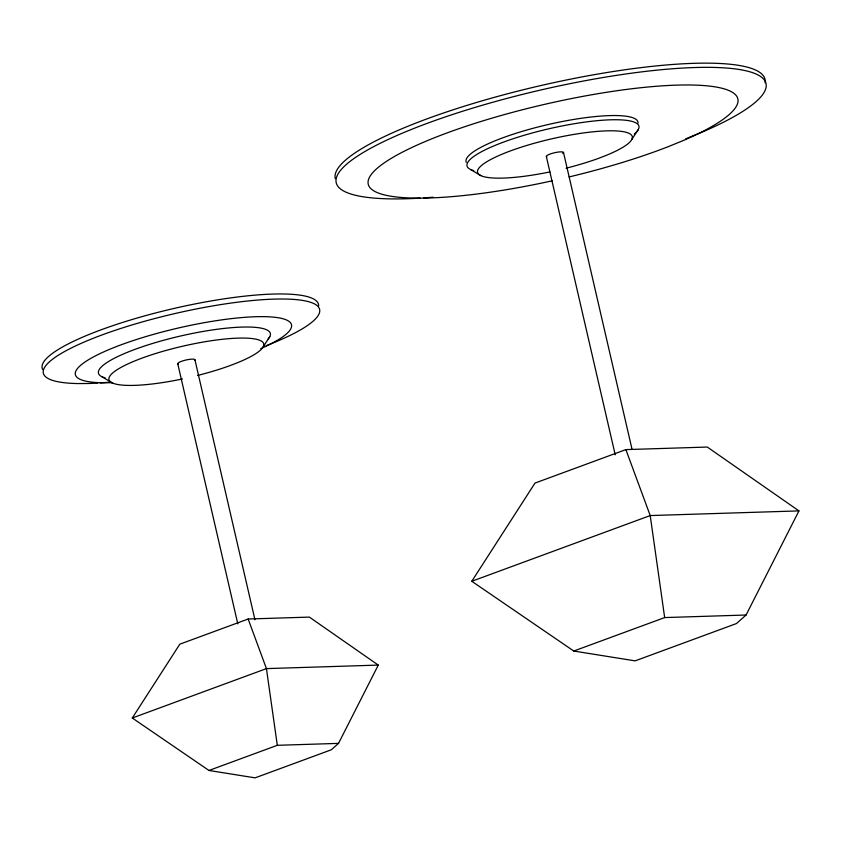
<?xml version="1.0" encoding="UTF-8"?>
<svg xmlns="http://www.w3.org/2000/svg" width="841" height="841" viewBox="0 0 841 841"><rect width="100%" height="100%" fill="white"/><g stroke="black" fill="none" stroke-linecap="round" stroke-linejoin="round"><path stroke-width="1.26" d="M338.524 743.381L378.271 665.094L309.362 617.094L248.148 619.018L179.816 644.174L132.289 718.004L208.967 770.472L255.096 777.851L331.291 749.794L338.524 743.381L277.309 745.305L208.967 770.472M746.072 615.013L798.95 510.897L707.302 447.055L625.883 449.609L534.992 483.081L471.79 581.268L573.772 651.039L635.123 660.868L736.464 623.549L746.072 615.013L664.663 617.578L573.772 651.039M263.17 346.797L269.772 336.715M631.759 139.522L638.351 129.44M685.699 138.828L702.508 131.953A220.521 44.342 -13 0 0 696.947 67.469A220.521 44.342 -13 0 0 386.608 140.195A220.521 44.342 -13 0 0 420.016 198.15M471.79 581.268L650.209 515.565L798.95 510.897M132.289 718.004L266.439 668.606L378.271 665.094M470.634 169.535L480.81 175.601M102.055 376.8L112.231 382.876M625.883 449.609L650.209 515.565L664.663 617.578M248.148 619.018L266.439 668.606L277.309 745.305M563.491 152.421L632.064 449.409M546.345 156.521L615.213 454.792M194.912 359.696L254.949 619.754M177.766 363.796L237.803 623.854M552.201 180.826A189.645 38.129 -13 0 1 374.581 170.702A189.645 38.129 -13 0 1 646.266 87.17A189.645 38.129 -13 0 1 683.249 140.531L668.805 146.45A189.645 38.129 -13 0 1 569.126 176.936M433.126 197.214A220.521 44.342 -13 0 1 423.875 197.908M335.275 178.586A220.521 44.342 -13 0 1 548.29 83.869A220.521 44.342 -13 0 1 765.131 82.786M549.909 171.911A79.39 15.958 -13 0 1 481.641 165.383A79.39 15.958 -13 0 1 598.224 131.333A79.39 15.958 -13 0 1 605.573 155.648L599.181 158.119A79.39 15.958 -13 0 1 566.077 168.2M473.693 170.639A88.21 17.735 -13 0 1 550.182 128.494A88.21 17.735 -13 0 1 634.261 134.045M466.271 162.334A88.21 17.735 -13 0 1 549.215 124.289A88.21 17.735 -13 0 1 638.025 123.196M546.829 156.878A8.82 1.777 -13 0 1 555.312 152.568A8.82 1.777 -13 0 1 562.713 153.525M266.176 345.683A141.772 28.51 -13 0 0 289.041 299.154A141.772 28.51 -13 0 0 92.321 338.671A141.772 28.51 -13 0 0 77.698 383.559L87.811 383.507A141.772 28.51 -13 0 0 97.672 383.075M108.542 382.256A141.772 28.51 -13 0 1 100.121 382.918M260.784 348.605A110.907 22.297 -13 0 0 260.973 316.637A110.907 22.297 -13 0 0 109.961 349.183A110.907 22.297 -13 0 0 102.245 382.771L110.16 382.729A110.907 22.297 -13 0 0 112.568 382.655M42.649 369.409A141.772 28.51 -13 0 1 174.644 308.3A141.772 28.51 -13 0 1 318.613 306.008M182.486 378.944A79.39 15.958 -13 0 1 112.81 372.868A79.39 15.958 -13 0 1 229.32 338.629A79.39 15.958 -13 0 1 236.994 362.923L230.602 365.393A79.39 15.958 -13 0 1 197.498 375.475M105.114 377.914A88.21 17.735 -13 0 1 177.115 336.82A88.21 17.735 -13 0 1 268.184 338.944M178.25 364.153A8.82 1.777 -13 0 1 185.609 360.095A8.82 1.777 -13 0 1 194.807 360.2"/></g></svg>
